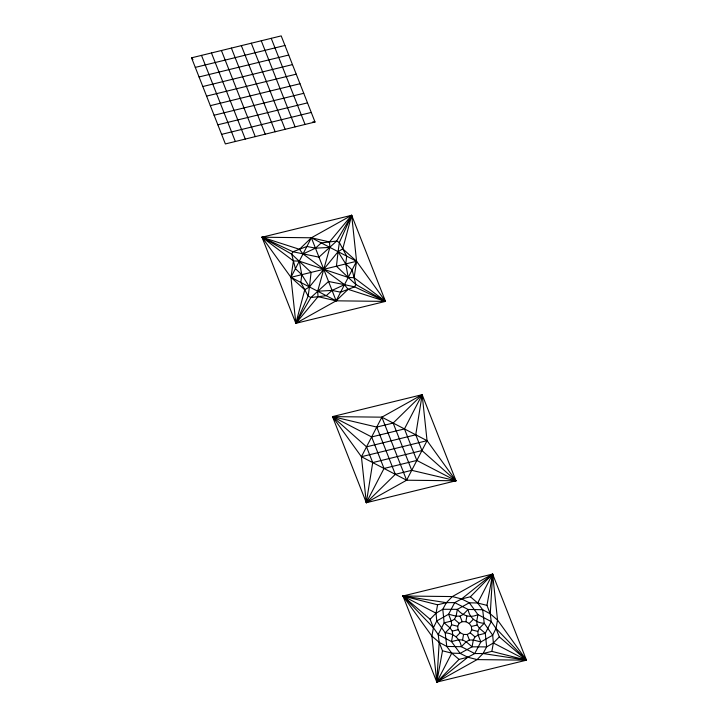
<?xml version="1.0" encoding="UTF-8"?>
<svg xmlns="http://www.w3.org/2000/svg" width="718" height="718" viewBox="0 0 718 718"><rect width="100%" height="100%" fill="white"/><g stroke="black" fill="none" stroke-linecap="round" stroke-linejoin="round"><path stroke-width="1.08" d="M496.012 628.447L492.683 635.206L480.854 641.928L474.724 653.551L467.822 657.239L436.804 682.1L431.904 636.112L433.421 627.72L430.109 619.275L436.059 613.19L442.791 609.268L446.381 602.653L452.331 596.568L492.629 574.068L497.538 620.056L496.012 628.447L499.324 636.893L493.374 642.978L486.642 646.9L483.052 653.515L477.102 659.6L436.804 682.1L439.174 642.35L438.204 634.568L433.421 627.72L402.977 595.994L492.629 574.068L526.465 660.174L436.804 682.1L402.977 595.994L452.331 596.568L461.611 598.929L469.312 602.788L477.676 603.012L486.948 605.373L490.259 613.818L491.238 621.6L496.012 628.447L526.465 660.174L477.102 659.6L467.822 657.239L460.121 653.38L451.766 653.156L442.485 650.795L439.174 642.35L431.904 636.112L402.977 595.994L446.381 602.653L454.709 602.617L468.1 609.465L482.675 609.735L490.259 613.818L497.538 620.056L526.465 660.174L483.052 653.515L474.724 653.551L461.342 646.703L446.758 646.433L439.174 642.35M490.259 613.818L492.629 574.068L461.611 598.929L454.709 602.617L448.588 614.24L436.75 620.962L433.421 627.72M385.503 301.398L354.611 286.85L344.496 284.651L332.057 290.422L326.259 295.69L318.047 296.669L295.852 323.324L304.764 289.758L309.431 286.94L311.091 272.4L291.679 254.145L262.016 237.218L351.676 215.292L385.503 301.398L295.852 323.324L262.016 237.218L311.379 237.784L329.472 241.939L336.625 241.069L339.354 242.487L346.695 256.146L345.744 263.928L348.221 277.453L355.841 284.472L385.503 301.398L336.141 300.824L318.047 296.669L310.894 297.539L308.175 296.13L300.824 282.47L301.775 274.68L299.298 261.155L293.429 260.912L262.016 237.218L299.433 249.29L303.023 253.957L344.496 284.651L348.086 289.327L385.503 301.398L356.577 261.28L342.764 248.85L351.676 215.292L311.379 237.784L299.433 249.29L292.908 251.758L291.679 254.145L295.412 268.685L301.775 274.68L309.431 286.94L308.175 296.13L295.852 323.324L336.141 300.824L348.086 289.327L354.611 286.85L355.841 284.472L352.107 269.923L345.744 263.928L338.088 251.668L339.354 242.487L351.676 215.292L356.577 261.28L354.1 277.695L385.503 301.398L383.277 301.228M342.764 248.85L338.088 251.668L336.437 266.207L348.221 277.453L354.1 277.695M344.496 284.651L328.539 281.474L310.894 297.539L295.852 323.324L290.943 277.327L293.429 260.912M366.324 502.708L372.723 462.589L366.53 446.838L332.497 416.602L422.148 394.676L455.984 480.782L366.324 502.708L332.497 416.602L381.859 417.176L427.057 440.672L455.984 480.782L406.621 480.216L361.423 456.72L332.497 416.602L376.753 427.066L393.159 423.055L422.148 394.676L427.057 440.672L406.621 480.216L366.324 502.708L361.423 456.72L381.859 417.176L422.148 394.676L415.758 434.794L421.951 450.554L455.984 480.782L411.728 470.326L395.322 474.338L366.324 502.708L384.022 468.468L371.637 436.948L332.497 416.602M467.822 657.239L459.035 659.393L451.766 653.156L446.758 646.433L445.205 632.854L436.75 620.962L436.059 613.19L437.585 604.798L446.381 602.653M459.035 659.393L436.804 682.1L442.485 650.795M462.563 639.944L458.64 639.837L451.505 641.587L452.735 634.775L452.286 631.122L450.042 627.909L444.137 622.847L451.281 621.097L454.44 619.266L456.118 616.161L457.357 609.349C462.374 615.802 470.425 618.333 477.937 614.581L476.698 621.393L477.156 625.046L479.391 628.25L485.296 633.321L478.152 635.071L475.002 636.902L473.315 640.007L472.076 646.819L460.121 653.38L451.505 641.587L438.204 634.568L444.137 622.847L442.791 609.268L457.357 609.349L469.312 602.788L477.937 614.581L491.238 621.6L485.296 633.321L486.642 646.9L472.076 646.819L466.179 641.757L462.563 639.944L463.568 634.443L460.202 632.693L458.057 629.713L457.689 626.293L459.206 623.359L462.204 621.68L465.874 621.725L469.231 623.475L471.385 626.455L471.744 629.874L470.227 632.809L467.23 634.488L463.568 634.443M465.874 621.725L466.871 616.223M486.948 605.373L492.629 574.068L470.398 596.775L461.611 598.929M483.052 653.515L491.848 651.37L493.374 642.978L492.683 635.206L484.228 623.314L482.675 609.735L477.676 603.012L470.398 596.775M318.047 296.669L317.661 291.212L329.867 247.396L329.472 241.939L351.676 215.292L336.625 241.069L318.98 257.134L292.908 251.758L262.016 237.218L290.943 277.327L304.764 289.758M451.604 624.75L450.042 627.909L445.205 632.854C453.381 633.249 460.067 638.41 461.342 646.703L466.179 641.757L469.41 640.025L473.315 640.007L480.854 641.928L478.152 635.071L477.829 631.418L479.391 628.25L484.228 623.314C476.052 622.919 469.366 617.758 468.1 609.465L463.263 614.411L460.023 616.143L456.118 616.161L448.588 614.24L451.281 621.097L451.604 624.75L457.689 626.293M290.943 277.327L311.379 237.784L356.577 261.28L336.141 300.824L290.943 277.327L356.577 261.28M455.984 480.782L416.835 460.444L404.458 428.924L422.148 394.676M436.804 682.1L451.766 653.156M477.676 603.012L492.629 574.068M309.431 286.94L338.088 251.668M456.298 636.686L460.202 632.693M469.231 623.475L473.144 619.481M303.023 253.957L315.462 248.186L321.26 242.926L329.472 241.939M299.433 249.29L306.909 246.436L315.462 248.186L329.867 247.396M348.086 289.327L340.61 292.181L332.057 290.422L317.661 291.212M191.535 57.826L281.196 35.9L315.022 122.006L225.371 143.932L191.535 57.826L192.945 59.549M195.296 67.393L284.956 45.467M199.057 76.961L288.717 55.035M202.817 86.528L292.468 64.602M206.578 96.095L296.229 74.169M210.338 105.663L299.989 83.737M214.09 115.23L303.75 93.304M217.85 124.797L307.51 102.871M221.611 134.365L311.262 112.439M371.637 436.948L404.458 428.924M366.53 446.838L415.758 434.794M361.423 456.72L427.057 440.672M372.723 462.589L421.951 450.554M384.022 468.468L416.835 460.444M452.286 631.122L458.057 629.713M471.385 626.455L477.156 625.046M312.797 121.845L315.022 122.006M430.109 619.275L402.977 595.994L437.585 604.798M471.744 629.874L477.829 631.418M491.848 651.37L526.465 660.174L499.324 636.893M299.298 261.155L348.221 277.453M402.977 595.994L436.059 613.19M493.374 642.978L526.465 660.174M454.44 619.266L459.206 623.359M470.227 632.809L475.002 636.902M262.016 237.218L263.425 238.932M271.233 38.332L305.06 124.447M261.271 40.773L295.098 126.88M251.309 43.206L285.136 129.312M393.159 423.055L411.728 470.326M241.347 45.647L275.182 131.753M311.379 237.784L336.141 300.824M381.859 417.176L406.621 480.216M460.023 616.143L462.204 621.68M467.23 634.488L469.41 640.025M231.384 48.079L265.22 134.185M376.753 427.066L395.322 474.338M221.422 50.52L255.258 136.626M211.46 52.953L245.296 139.059M201.498 55.394L235.333 141.5"/></g></svg>
